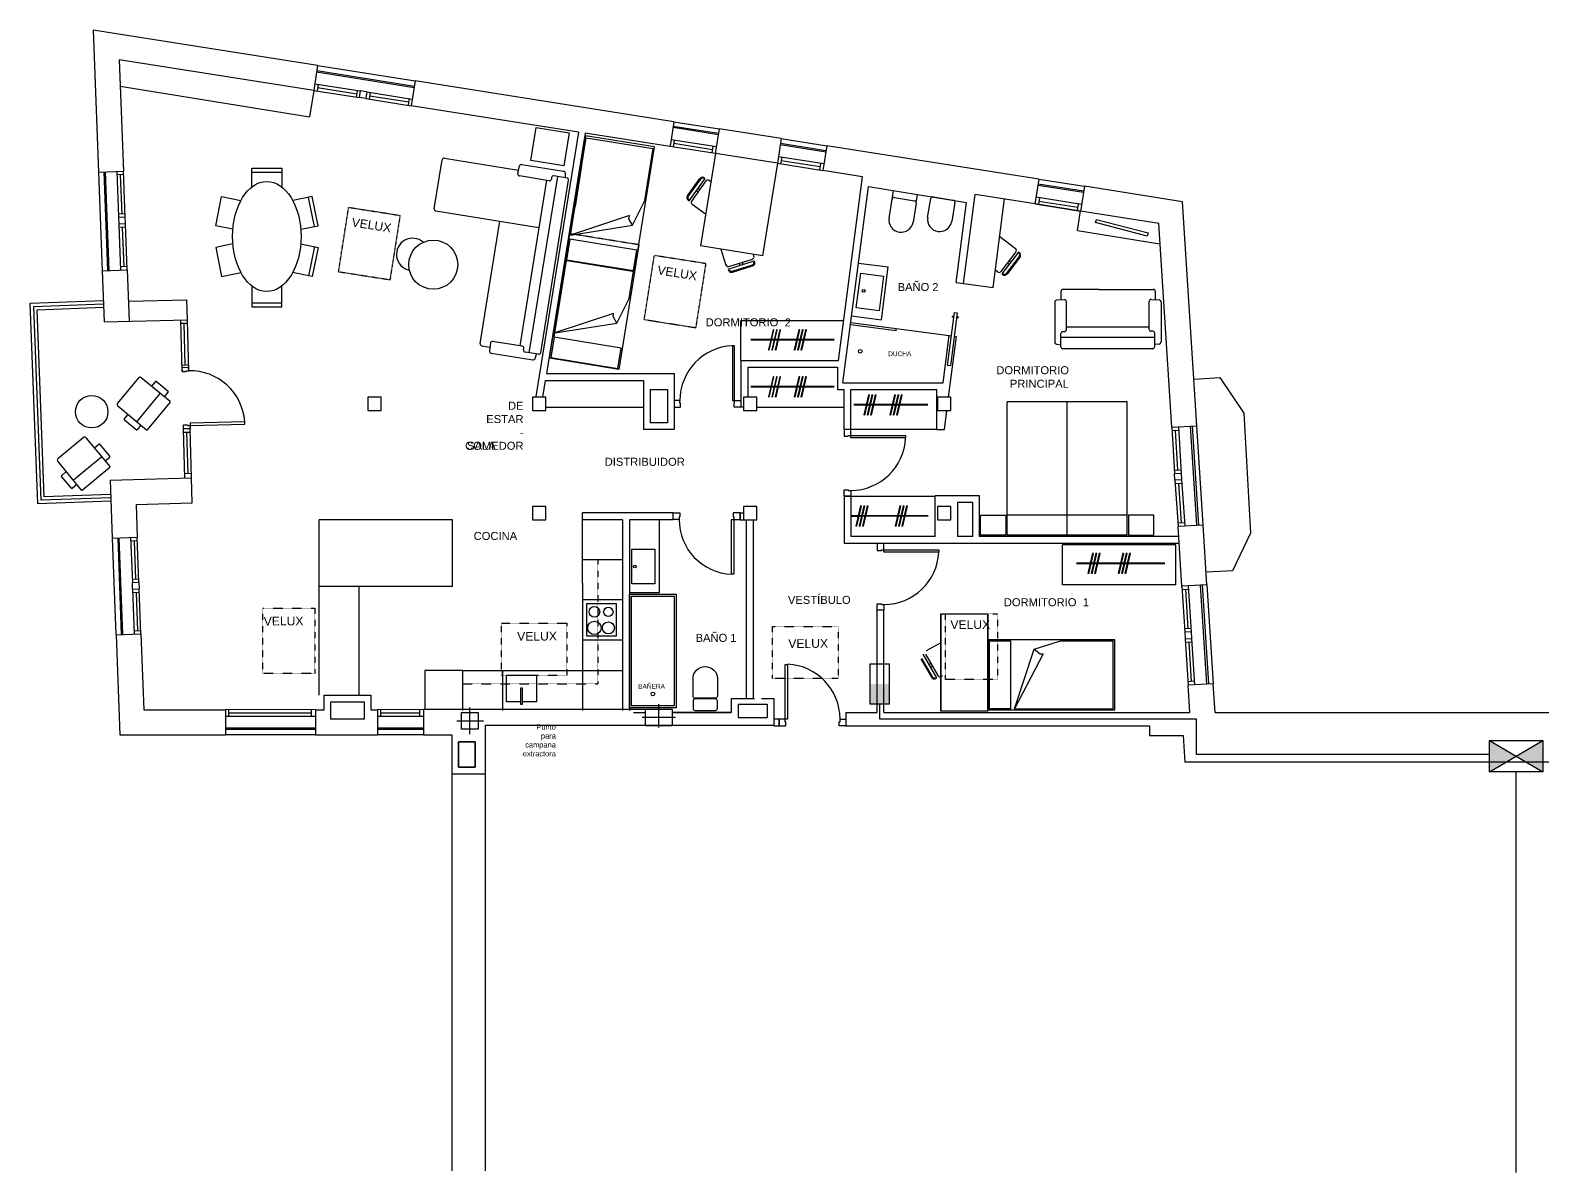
# Model space of a CAD drawing. Header units: millimetres. Extents: x -273070 to 132618, y -138782 to 20405.
# Drawn here: x -114873 to -89479, y -35532 to -16390 of the extents above; entities that cross this region are included whole.
import ezdxf

# ---------------------------------------------------------------- set-up
doc = ezdxf.new("R2010")
doc.units = ezdxf.units.MM
doc.linetypes.add('ACAD_ISO03W100', pattern=[30, 12, -18])
for name, color, linetype in [('1. ESTR - CUBIERTA', 160, 'Continuous'), ('1. MURO', 1, 'Continuous'), ('1. MURO MODIF', 1, 'Continuous'), ('12. MOB', 5, 'Continuous'), ('12. MOB ASEOS+COCINAS', 5, 'Continuous'), ('12. MOBILIARIO', 5, 'Continuous'), ('3. CARP', 4, 'Continuous'), ('3. CARPINTERIA', 4, 'Continuous'), ('4.1 ESTR REFORMADO', 1, 'Continuous'), ('6. PROYECCIÓN', 251, 'Continuous'), ('_aislante', 251, 'Continuous'), ('CABLE DE REGISTROS SECUNDARIOS', 50, 'Continuous'), ('Telecomunicaciones', 3, 'Continuous'), ('TEXTO', 140, 'Continuous')]:
    doc.layers.add(name, color=color, linetype=linetype)
doc.styles.get("Standard").update_dxf_attribs({"font": 'arial.ttf'})
doc.styles.add('texto 2', font='arial.ttf', dxfattribs={"height": 0.06})

# ---------------------------------------------------------------- blocks, each defined once
blk = doc.blocks.new('WC')
for points in [[(-0.214, -0.183), (-0.477, -0.183, -0.414214), (-0.659, 0), (-0.659, 0, -0.414214), (-0.477, 0.182), (-0.214, 0.182, -0.414214), (-0.184, 0.152), (-0.184, -0.153, -0.414214)], [(-0.143, -0.183), (-0.03, -0.183, 0.414214), (0, -0.153), (0, 0.152, 0.414214), (-0.03, 0.182), (-0.143, 0.182, 0.414214), (-0.173, 0.152), (-0.173, -0.153, 0.414214)]]:
    blk.add_lwpolyline(points, format="xyb", close=True)
blk = doc.blocks.new('A$Cd6b9cd30')
at = {"layer": 'Telecomunicaciones'}
h = blk.add_hatch(color=256, dxfattribs=at)
h.dxf.hatch_style = 1
h.paths.add_polyline_path([(-158, 0), (-158, -338), (158, -338), (158, 0)])
blk.add_lwpolyline([(158, 0), (158, -677), (-158, -677), (-158, 0)], close=True, dxfattribs=at)

msp = doc.modelspace()

# ---------------------------------------------------------------- hatches: boundary and pattern name
at = {"layer": 'Telecomunicaciones'}
h = msp.add_hatch(color=256, dxfattribs=at)
h.dxf.hatch_style = 1
h.paths.add_polyline_path([(-90375, -28313), (-90375, -28620), (-90004, -28620), (-89928, -28575)])
h.paths.add_polyline_path([(-90004, -28620), (-90375, -28620), (-90375, -28837)])
h.paths.add_polyline_path([(-89480, -28313), (-89928, -28575), (-89851, -28620), (-89480, -28620)])
h.paths.add_polyline_path([(-89480, -28620), (-89851, -28620), (-89480, -28837)])

# ---------------------------------------------------------------- linework, layer by layer
for points in [[(-112213, -22105), (-112214, -22052), (-112326, -22055), (-112324, -22119), (-112257, -22118), (-112257, -22106), (-112213, -22105)], [(-112188, -23024), (-112187, -23077), (-112299, -23080), (-112300, -23015), (-112233, -23014), (-112233, -23025), (-112188, -23024)]]:
    msp.add_lwpolyline(points)
msp.add_lwpolyline([(-112188, -23024), (-111270, -22999), (-111271, -22960), (-112189, -22984)], close=True)
msp.add_arc((-112189, -23025), 920, 4.0362, 91.4966)
at = {"layer": '1. ESTR - CUBIERTA'}
for p, q in [((-107401, -28335), (-107681, -28335)), ((-107681, -28335), (-107681, -28756)), ((-107401, -28756), (-107401, -28335)), ((-107681, -28756), (-107401, -28756))]:
    msp.add_line(p, q, dxfattribs=at)
at = {"layer": '1. MURO'}
for p, q in [((-110048, -16984), (-113818, -16390)), ((-113818, -16390), (-113727, -18771)), ((-110113, -17399), (-113379, -16884)), ((-113379, -16884), (-113307, -18756)), ((-110048, -16984), (-110106, -17361)), ((-108411, -17238), (-108476, -17656)), ((-104066, -17925), (-108411, -17241)), ((-110106, -17361), (-110112, -17399)), ((-109332, -17409), (-109350, -17519)), ((-109239, -17537), (-109349, -17519)), ((-109221, -17426), (-109332, -17409)), ((-109221, -17426), (-109237, -17528)), ((-109237, -17528), (-109239, -17537)), ((-105668, -18098), (-108476, -17656)), ((-104066, -17925), (-104126, -18303)), ((-105668, -18098), (-106383, -22538)), ((-105557, -18116), (-106207, -22150)), ((-104132, -18340), (-105557, -18116)), ((-103304, -18045), (-103365, -18423)), ((-102264, -18208), (-103304, -18045)), ((-102264, -18208), (-102324, -18588)), ((-104126, -18303), (-104132, -18340)), ((-103365, -18423), (-103370, -18459)), ((-102329, -18622), (-103370, -18459)), ((-101501, -18329), (-101561, -18708)), ((-97937, -18889), (-101501, -18328)), ((-113727, -18771), (-113307, -18756)), ((-102324, -18588), (-102329, -18623)), ((-101561, -18708), (-101567, -18743)), ((-100901, -18848), (-101567, -18743)), ((-101303, -21931), (-100901, -18848)), ((-101228, -22307), (-100799, -19015)), ((-100799, -19015), (-99152, -19280)), ((-97937, -18889), (-97998, -19276)), ((-97175, -19009), (-97236, -19396)), ((-95529, -19268), (-97175, -19009)), ((-99327, -20624), (-99152, -19280)), ((-99205, -20640), (-99010, -19146)), ((-98002, -19304), (-99010, -19146)), ((-97998, -19276), (-98002, -19304)), ((-95289, -23031), (-95529, -19268)), ((-113278, -19529), (-113390, -19533)), ((-113390, -19533), (-113386, -19645)), ((-113274, -19640), (-113278, -19529)), ((-97236, -19396), (-97240, -19424)), ((-95927, -19631), (-97240, -19424)), ((-113274, -19640), (-113386, -19645)), ((-95708, -23054), (-95927, -19631)), ((-113665, -20428), (-113245, -20413)), ((-113665, -20428), (-113632, -21286)), ((-113245, -20413), (-113213, -21270)), ((-99327, -20624), (-99205, -20640)), ((-113225, -20939), (-112244, -20913)), ((-112235, -21249), (-112244, -20913)), ((-113632, -21286), (-112235, -21249)), ((-99546, -22307), (-99443, -21512)), ((-99454, -22547), (-99321, -21528)), ((-99443, -21512), (-99405, -21517)), ((-99358, -21523), (-99321, -21528)), ((-102943, -21931), (-102943, -22715)), ((-102825, -22043), (-102825, -22547)), ((-101318, -22043), (-101318, -22419)), ((-106226, -22267), (-106271, -22547)), ((-106226, -22267), (-104578, -22267)), ((-106207, -22150), (-104063, -22150)), ((-104578, -22267), (-104578, -23091)), ((-104063, -22150), (-104063, -23091)), ((-108982, -22547), (-109206, -22547)), ((-109206, -22547), (-109206, -22771)), ((-108982, -22771), (-108982, -22547)), ((-106216, -22547), (-106440, -22547)), ((-106440, -22547), (-106440, -22771)), ((-106216, -22771), (-106216, -22547)), ((-104466, -22419), (-104175, -22419)), ((-104466, -22419), (-104466, -22979)), ((-104175, -22419), (-104175, -22979)), ((-102676, -22547), (-102900, -22547)), ((-102900, -22547), (-102900, -22771)), ((-102676, -22771), (-102676, -22547)), ((-99649, -23091), (-99649, -22419)), ((-99417, -22547), (-99641, -22547)), ((-99641, -22547), (-99641, -22771)), ((-99417, -22771), (-99417, -22547)), ((-109206, -22771), (-108982, -22771)), ((-106440, -22771), (-106216, -22771)), ((-102900, -22771), (-102676, -22771)), ((-99641, -22771), (-99417, -22771)), ((-99524, -23091), (-99483, -22771)), ((-104063, -23091), (-104578, -23091)), ((-104175, -22979), (-104466, -22979)), ((-99649, -23091), (-99524, -23091)), ((-95708, -23054), (-95289, -23031)), ((-95662, -23828), (-95550, -23822)), ((-95655, -23940), (-95662, -23828)), ((-95550, -23822), (-95543, -23934)), ((-113532, -23939), (-112165, -23902)), ((-113532, -23939), (-113495, -24914)), ((-112154, -24322), (-112165, -23902)), ((-95543, -23934), (-95655, -23940)), ((-113096, -24347), (-112154, -24322)), ((-113096, -24347), (-113075, -24899)), ((-101206, -24211), (-101206, -25004)), ((-101094, -24211), (-101094, -24887)), ((-99677, -24887), (-99677, -24205)), ((-98938, -24205), (-99677, -24205)), ((-99050, -24317), (-99305, -24317)), ((-99050, -24887), (-99050, -24317)), ((-98938, -24887), (-98938, -24205)), ((-106216, -24384), (-106440, -24384)), ((-106440, -24384), (-106440, -24608)), ((-106440, -24608), (-106216, -24608)), ((-106216, -24608), (-106216, -24384)), ((-104076, -24491), (-105601, -24491)), ((-105601, -24608), (-105601, -24491)), ((-104929, -24608), (-105601, -24608)), ((-104929, -24608), (-104929, -27806)), ((-104811, -24608), (-104811, -27806)), ((-104076, -24608), (-104811, -24608)), ((-104076, -24608), (-104076, -24491)), ((-102956, -24491), (-102900, -24491)), ((-102956, -24491), (-102956, -24608)), ((-102956, -24608), (-102900, -24608)), ((-102676, -24384), (-102900, -24384)), ((-102900, -24384), (-102900, -24608)), ((-102900, -24608), (-102676, -24608)), ((-102851, -24608), (-102851, -27603)), ((-102734, -24608), (-102734, -27603)), ((-102676, -24608), (-102676, -24384)), ((-99417, -24384), (-99641, -24384)), ((-99641, -24384), (-99641, -24608)), ((-99641, -24608), (-99417, -24608)), ((-99417, -24608), (-99417, -24384)), ((-95602, -24716), (-95182, -24693)), ((-95538, -25719), (-95601, -24720)), ((-95118, -25696), (-95182, -24693)), ((-113495, -24914), (-113075, -24899)), ((-95583, -25004), (-101206, -25004)), ((-99677, -24887), (-101094, -24887)), ((-99050, -24887), (-99305, -24887)), ((-95591, -24887), (-98938, -24887)), ((-113158, -25658), (-113047, -25654)), ((-113154, -25770), (-113158, -25658)), ((-113154, -25770), (-113042, -25766)), ((-113047, -25654), (-113042, -25766)), ((-95118, -25696), (-95538, -25719)), ((-100539, -26124), (-100651, -26124)), ((-113433, -26538), (-113014, -26522)), ((-113433, -26538), (-113370, -28214)), ((-113014, -26522), (-112966, -27794)), ((-95377, -26488), (-95488, -26494)), ((-95488, -26494), (-95481, -26606)), ((-95481, -26606), (-95369, -26598)), ((-95369, -26598), (-95377, -26488)), ((-95011, -27357), (-95431, -27381)), ((-95402, -27843), (-95431, -27384)), ((-94981, -27843), (-95012, -27358)), ((-109938, -27794), (-109938, -27548)), ((-109938, -27548), (-109154, -27548)), ((-109826, -27951), (-109826, -27660)), ((-109826, -27660), (-109266, -27660)), ((-109266, -27660), (-109266, -27951)), ((-109154, -27548), (-109154, -27794)), ((-103103, -27603), (-103103, -27841)), ((-103103, -27603), (-102713, -27603)), ((-102595, -27603), (-102389, -27603)), ((-102389, -27603), (-102389, -28061)), ((-112966, -27794), (-111595, -27794)), ((-111595, -27794), (-111595, -28214)), ((-110085, -27794), (-109938, -27794)), ((-110085, -27794), (-110085, -28214)), ((-109154, -27794), (-109042, -27794)), ((-109042, -27794), (-109042, -28214)), ((-104545, -27793), (-108269, -27793)), ((-108269, -27793), (-108269, -28215)), ((-104743, -27841), (-104545, -27841)), ((-104097, -27841), (-103103, -27841)), ((-103103, -27841), (-104097, -27841)), ((-102985, -27698), (-102985, -27922)), ((-102985, -27698), (-102501, -27698)), ((-102985, -27922), (-102501, -27922)), ((-102501, -27698), (-102501, -27922)), ((-101179, -27843), (-100651, -27843)), ((-101179, -27843), (-101179, -28063)), ((-100539, -27843), (-95402, -27843)), ((-94981, -27843), (-84885, -27843)), ((-94981, -27843), (-94981, -27843)), ((-109266, -27951), (-109826, -27951)), ((-107235, -28061), (-107235, -28868)), ((-102389, -28061), (-107235, -28061)), ((-102299, -27951), (-102389, -27951)), ((-102389, -28034), (-102389, -28061)), ((-102389, -28063), (-102299, -28063)), ((-102299, -28063), (-102299, -27951)), ((-101179, -28063), (-98589, -28063)), ((-98589, -28063), (-96081, -28065)), ((-96081, -28065), (-96081, -28229)), ((-113370, -28214), (-111595, -28214)), ((-110085, -28214), (-109042, -28214)), ((-108269, -28215), (-107795, -28215)), ((-107795, -28215), (-107795, -28868)), ((-107681, -28756), (-107681, -28335)), ((-107681, -28335), (-107401, -28335)), ((-107401, -28335), (-107401, -28335)), ((-107401, -28335), (-107401, -28756)), ((-96081, -28229), (-95517, -28229)), ((-95517, -28229), (-95489, -28676)), ((-94928, -28676), (-95489, -28676)), ((-84928, -28676), (-94928, -28676)), ((-107795, -28868), (-107796, -35532)), ((-107793, -28868), (-107235, -28868)), ((-107401, -28756), (-107681, -28756)), ((-107235, -28868), (-107235, -35532))]:
    msp.add_line(p, q, dxfattribs=at)
at = {"layer": '1. MURO', "color": 1}
for p, q in [((-102943, -21931), (-101303, -21931)), ((-102825, -22043), (-101318, -22043)), ((-101228, -22307), (-99546, -22307)), ((-101318, -22419), (-101206, -22419)), ((-101206, -23091), (-101206, -22419)), ((-101094, -22419), (-99649, -22419)), ((-101094, -23091), (-101094, -22419)), ((-102900, -22715), (-102943, -22715)), ((-99305, -24317), (-99305, -24887)), ((-100651, -27843), (-100651, -26124)), ((-100539, -27843), (-100539, -26124))]:
    msp.add_line(p, q, dxfattribs=at)
at = {"layer": '1. MURO MODIF'}
msp.add_lwpolyline([(-107631, -28121), (-107631, -27841), (-107351, -27841), (-107351, -28121)], close=True, dxfattribs=at)
at = {"layer": '12. MOB'}
for p, q in [((-113055, -22226), (-113406, -22648)), ((-112526, -22623), (-113008, -22222)), ((-112771, -22287), (-112836, -22365)), ((-112558, -22451), (-112756, -22286)), ((-113084, -22960), (-112690, -22487)), ((-112621, -22544), (-112556, -22466)), ((-113402, -22695), (-112920, -23096)), ((-113294, -22916), (-113230, -22838)), ((-112904, -23095), (-112525, -22639)), ((-113095, -23096), (-113293, -22932)), ((-113015, -23017), (-113079, -23095)), ((-114407, -23577), (-113985, -23226)), ((-113938, -23231), (-113536, -23713)), ((-113717, -23338), (-113794, -23403)), ((-113536, -23538), (-113701, -23340)), ((-113673, -23549), (-114146, -23943)), ((-113615, -23618), (-113538, -23553)), ((-114010, -24107), (-114411, -23625)), ((-114345, -23861), (-114268, -23797)), ((-113538, -23728), (-113994, -24108)), ((-114182, -24075), (-114347, -23877)), ((-114089, -24012), (-114166, -24076))]:
    msp.add_line(p, q, dxfattribs=at)
msp.add_circle((-113841, -22792), 273, dxfattribs=at)
for centre, radius, start, end in [((-113030, -22247), 33.6, 50.2286, 140.2286), ((-112763, -22295), 11.2, 50.2286, 140.2286), ((-112565, -22459), 11.2, 320.2286, 50.2286), ((-113381, -22669), 33.6, 140.2286, 230.2286), ((-112533, -22631), 11.2, 320.2286, 50.2286), ((-113286, -22923), 11.2, 140.2286, 230.2286), ((-113088, -23088), 11.2, 230.2286, 320.2286), ((-112913, -23088), 11.2, 230.2286, 320.2286), ((-113964, -23252), 33.6, 39.7714, 129.7714), ((-113710, -23347), 11.2, 39.7714, 129.7714), ((-114385, -23603), 33.6, 129.7714, 219.7714), ((-113545, -23545), 11.2, 309.7714, 39.7714), ((-114338, -23870), 11.2, 129.7714, 219.7714), ((-113545, -23720), 11.2, 309.7714, 39.7714), ((-114173, -24068), 11.2, 219.7714, 309.7714), ((-114001, -24100), 11.2, 219.7714, 309.7714)]:
    msp.add_arc(centre, radius, start, end, dxfattribs=at)
at = {"layer": '12. MOB ASEOS+COCINAS'}
msp.add_line((-109346, -27418), (-109346, -27418), dxfattribs=at)
at = {"layer": '12. MOBILIARIO'}
for p, q in [((-113361, -17329), (-110184, -17841)), ((-110113, -17399), (-110184, -17841)), ((-106468, -18577), (-106379, -18024)), ((-106379, -18024), (-105826, -18114)), ((-105826, -18114), (-105916, -18666)), ((-105552, -18162), (-105889, -20251)), ((-105803, -19827), (-105540, -18193)), ((-104391, -18349), (-105552, -18162)), ((-105540, -18193), (-104412, -18375)), ((-104728, -20439), (-104391, -18349)), ((-104553, -19250), (-104412, -18375)), ((-104498, -19012), (-104391, -18349)), ((-103369, -18460), (-103619, -20009)), ((-111150, -19019), (-111150, -18706)), ((-111150, -18706), (-110651, -18706)), ((-111150, -18773), (-110651, -18773)), ((-110651, -18706), (-110651, -19019)), ((-108090, -19385), (-107958, -18566)), ((-107920, -18539), (-106678, -18739)), ((-106685, -18795), (-106656, -18667)), ((-106618, -18642), (-105918, -18755)), ((-105916, -18666), (-106468, -18577)), ((-105891, -18788), (-105893, -18865)), ((-105615, -18659), (-105726, -19347)), ((-102329, -18623), (-102580, -20177)), ((-106161, -18915), (-106658, -18835)), ((-106206, -18908), (-106654, -21686)), ((-106023, -18844), (-106500, -21804)), ((-106300, -21803), (-105834, -18908)), ((-106119, -18862), (-106123, -18888)), ((-105861, -18870), (-106081, -18835)), ((-103838, -19170), (-103629, -18880)), ((-103825, -19179), (-103616, -18890)), ((-103811, -19252), (-103543, -18880)), ((-103767, -19257), (-103524, -18920)), ((-103631, -19067), (-103662, -19045)), ((-103470, -18911), (-103445, -18929)), ((-111759, -19670), (-111659, -19181)), ((-111659, -19181), (-111336, -19247)), ((-110138, -19181), (-110465, -19248)), ((-110103, -19683), (-110203, -19195)), ((-110037, -19670), (-110138, -19181)), ((-104762, -19662), (-104553, -19250)), ((-103661, -19109), (-103692, -19087)), ((-100454, -19544), (-100402, -19226)), ((-100402, -19226), (-100379, -19083)), ((-100364, -19199), (-100027, -19253)), ((-99999, -19291), (-100050, -19609)), ((-99998, -19286), (-99976, -19148)), ((-99806, -19532), (-99754, -19214)), ((-99716, -19186), (-99379, -19241)), ((-99351, -19279), (-99402, -19597)), ((-98707, -20705), (-98513, -19218)), ((-108063, -19423), (-106334, -19702)), ((-104814, -19501), (-105803, -19827)), ((-104823, -19554), (-104814, -19501)), ((-103533, -19474), (-103758, -19312)), ((-97292, -19750), (-97239, -19418)), ((-97240, -19424), (-97239, -19418)), ((-111471, -19729), (-111759, -19670)), ((-110331, -19730), (-110037, -19670)), ((-107320, -21646), (-106990, -19596)), ((-105803, -19827), (-104762, -19662)), ((-104762, -19662), (-104823, -19554)), ((-100284, -19779), (-100284, -19779)), ((-99636, -19766), (-99636, -19766)), ((-97292, -19750), (-95909, -19973)), ((-96987, -19619), (-96973, -19565)), ((-96120, -19844), (-96987, -19619)), ((-96973, -19565), (-96106, -19790)), ((-96106, -19790), (-96120, -19844)), ((-111471, -19977), (-111759, -20036)), ((-111759, -20036), (-111659, -20524)), ((-110331, -19975), (-110037, -20036)), ((-110103, -20022), (-110203, -20511)), ((-110037, -20036), (-110138, -20524)), ((-105815, -19899), (-105870, -20242)), ((-104687, -20080), (-105815, -19899)), ((-104655, -19991), (-104992, -22081)), ((-102580, -20177), (-103619, -20009)), ((-98595, -19852), (-98331, -20054)), ((-106153, -21894), (-105873, -20153)), ((-106068, -21469), (-105872, -20254)), ((-105889, -20251), (-104728, -20439)), ((-105870, -20242), (-104742, -20424)), ((-104742, -20424), (-104687, -20080)), ((-103277, -20065), (-103194, -20330)), ((-103154, -20399), (-102716, -20261)), ((-103145, -20355), (-102748, -20230)), ((-102971, -20301), (-102960, -20338)), ((-102922, -20285), (-102910, -20322)), ((-102723, -20182), (-102732, -20152)), ((-100966, -20297), (-100466, -20362)), ((-98324, -20109), (-98577, -20439)), ((-98280, -20115), (-98559, -20479)), ((-98269, -20188), (-98486, -20472)), ((-98256, -20198), (-98473, -20481)), ((-98466, -20294), (-98436, -20318)), ((-98435, -20253), (-98404, -20277)), ((-111659, -20524), (-111334, -20458)), ((-110138, -20524), (-110467, -20457)), ((-104818, -20893), (-104744, -20436)), ((-103089, -20434), (-102748, -20327)), ((-103084, -20450), (-102744, -20343)), ((-101005, -21047), (-100929, -20466)), ((-100929, -20466), (-100546, -20516)), ((-100546, -20516), (-100622, -21097)), ((-100582, -21251), (-100466, -20362)), ((-98632, -20446), (-98669, -20417)), ((-111150, -20684), (-111150, -21031)), ((-110651, -21031), (-110651, -20684)), ((-99205, -20640), (-98707, -20705)), ((-97568, -20772), (-97568, -20910)), ((-96926, -20739), (-97535, -20739)), ((-96926, -20739), (-96018, -20739)), ((-95984, -20773), (-95984, -20912)), ((-111150, -20964), (-110651, -20964)), ((-111150, -21031), (-110651, -21031)), ((-106079, -21537), (-105968, -20849)), ((-105027, -21304), (-104818, -20893)), ((-100622, -21097), (-101005, -21047)), ((-97673, -20954), (-97673, -21628)), ((-97511, -20912), (-97642, -20921)), ((-97476, -21414), (-97476, -20945)), ((-96085, -21410), (-96085, -20941)), ((-96050, -20908), (-95918, -20917)), ((-95888, -20949), (-95888, -21624)), ((-105079, -21144), (-106068, -21469)), ((-106068, -21469), (-105027, -21304)), ((-105087, -21197), (-105079, -21144)), ((-105027, -21304), (-105087, -21197)), ((-102943, -21259), (-101216, -21259)), ((-102943, -21931), (-102943, -21259)), ((-101101, -21330), (-100337, -21429)), ((-101096, -21296), (-99443, -21512)), ((-101082, -21185), (-100582, -21251)), ((-106079, -21541), (-106135, -21885)), ((-104952, -21723), (-106079, -21541)), ((-102005, -21579), (-102777, -21579)), ((-102402, -21416), (-102480, -21754)), ((-102464, -21758), (-102386, -21420)), ((-102346, -21416), (-102424, -21754)), ((-102408, -21758), (-102330, -21420)), ((-102386, -21420), (-102402, -21416)), ((-102290, -21416), (-102368, -21754)), ((-102352, -21758), (-102274, -21420)), ((-102330, -21420), (-102346, -21416)), ((-102274, -21420), (-102290, -21416)), ((-101968, -21416), (-102046, -21754)), ((-102029, -21758), (-101951, -21420)), ((-101912, -21416), (-101990, -21754)), ((-101949, -21579), (-101988, -21579)), ((-101973, -21758), (-101895, -21420)), ((-101951, -21420), (-101968, -21416)), ((-101856, -21416), (-101934, -21754)), ((-101893, -21579), (-101932, -21579)), ((-101917, -21758), (-101839, -21420)), ((-101895, -21420), (-101912, -21416)), ((-101373, -21579), (-101876, -21579)), ((-101839, -21420), (-101856, -21416)), ((-100337, -21429), (-100332, -21396)), ((-97568, -21703), (-97568, -21480)), ((-97568, -21539), (-95993, -21539)), ((-97535, -21447), (-97509, -21447)), ((-97476, -21368), (-96085, -21368)), ((-96026, -21443), (-96052, -21443)), ((-95993, -21699), (-95993, -21475)), ((-107292, -21685), (-107154, -21707)), ((-107148, -21642), (-107160, -21773)), ((-107133, -21808), (-106433, -21921)), ((-106613, -21692), (-107110, -21612)), ((-106590, -21756), (-106586, -21730)), ((-106342, -21829), (-106563, -21794)), ((-106396, -21898), (-106374, -21824)), ((-105007, -22067), (-104952, -21723)), ((-102008, -21591), (-102777, -21591)), ((-102464, -21758), (-102480, -21754)), ((-102408, -21758), (-102424, -21754)), ((-102352, -21758), (-102368, -21754)), ((-102029, -21758), (-102046, -21754)), ((-101952, -21591), (-101991, -21591)), ((-101973, -21758), (-101990, -21754)), ((-101896, -21591), (-101935, -21591)), ((-101917, -21758), (-101934, -21754)), ((-101373, -21591), (-101879, -21591)), ((-97644, -21661), (-97568, -21670)), ((-96026, -21736), (-97535, -21736)), ((-95917, -21656), (-95993, -21666)), ((-104992, -22081), (-106153, -21894)), ((-106135, -21885), (-105007, -22067)), ((-102402, -22205), (-102480, -22543)), ((-102464, -22547), (-102386, -22208)), ((-102346, -22205), (-102424, -22543)), ((-102408, -22547), (-102330, -22208)), ((-102386, -22208), (-102402, -22205)), ((-102290, -22205), (-102368, -22543)), ((-102352, -22547), (-102274, -22208)), ((-102330, -22208), (-102346, -22205)), ((-102274, -22208), (-102290, -22205)), ((-101968, -22205), (-102046, -22543)), ((-102029, -22547), (-101951, -22208)), ((-101912, -22205), (-101990, -22543)), ((-101973, -22547), (-101895, -22208)), ((-101951, -22208), (-101968, -22205)), ((-101856, -22205), (-101934, -22543)), ((-101917, -22547), (-101839, -22208)), ((-101895, -22208), (-101912, -22205)), ((-101839, -22208), (-101856, -22205)), ((-102005, -22368), (-102777, -22368)), ((-102008, -22379), (-102777, -22379)), ((-102464, -22547), (-102480, -22543)), ((-102408, -22547), (-102424, -22543)), ((-102352, -22547), (-102368, -22543)), ((-102029, -22547), (-102046, -22543)), ((-101952, -22379), (-101991, -22379)), ((-101973, -22547), (-101990, -22543)), ((-101949, -22368), (-101988, -22368)), ((-101896, -22379), (-101935, -22379)), ((-101917, -22547), (-101934, -22543)), ((-101893, -22368), (-101932, -22368)), ((-101373, -22379), (-101879, -22379)), ((-101373, -22368), (-101876, -22368)), ((-100798, -22509), (-100876, -22847)), ((-100860, -22851), (-100782, -22513)), ((-100742, -22509), (-100820, -22847)), ((-100804, -22851), (-100726, -22513)), ((-100782, -22513), (-100798, -22509)), ((-100686, -22509), (-100764, -22847)), ((-100748, -22851), (-100670, -22513)), ((-100726, -22513), (-100742, -22509)), ((-100670, -22513), (-100686, -22509)), ((-100364, -22509), (-100442, -22847)), ((-100425, -22851), (-100347, -22513)), ((-100308, -22509), (-100386, -22847)), ((-100369, -22851), (-100291, -22513)), ((-100347, -22513), (-100364, -22509)), ((-100252, -22509), (-100330, -22847)), ((-100313, -22851), (-100235, -22513)), ((-100291, -22513), (-100308, -22509)), ((-100235, -22513), (-100252, -22509)), ((-106216, -22715), (-104578, -22715)), ((-102676, -22715), (-101206, -22715)), ((-100401, -22672), (-101046, -22672)), ((-100404, -22683), (-101046, -22683)), ((-100860, -22851), (-100876, -22847)), ((-100804, -22851), (-100820, -22847)), ((-100748, -22851), (-100764, -22847)), ((-100425, -22851), (-100442, -22847)), ((-100348, -22683), (-100387, -22683)), ((-100369, -22851), (-100386, -22847)), ((-100345, -22672), (-100384, -22672)), ((-100292, -22683), (-100331, -22683)), ((-100313, -22851), (-100330, -22847)), ((-100289, -22672), (-100328, -22672)), ((-99804, -22683), (-100275, -22683)), ((-99804, -22672), (-100272, -22672)), ((-96454, -22624), (-98470, -22624)), ((-98470, -24864), (-98470, -22624)), ((-97462, -24864), (-97462, -22624)), ((-96454, -24864), (-96454, -22624)), ((-99649, -23091), (-101094, -23091)), ((-101094, -24211), (-99677, -24211)), ((-100934, -24373), (-101012, -24712)), ((-100996, -24715), (-100918, -24377)), ((-100878, -24373), (-100956, -24712)), ((-100940, -24715), (-100862, -24377)), ((-100918, -24377), (-100934, -24373)), ((-100822, -24373), (-100900, -24712)), ((-100884, -24715), (-100806, -24377)), ((-100862, -24377), (-100878, -24373)), ((-100806, -24377), (-100822, -24373)), ((-100275, -24373), (-100353, -24712)), ((-100336, -24715), (-100258, -24377)), ((-100219, -24373), (-100297, -24712)), ((-100280, -24715), (-100202, -24377)), ((-100258, -24377), (-100275, -24373)), ((-100163, -24373), (-100241, -24712)), ((-100224, -24715), (-100146, -24377)), ((-100202, -24377), (-100219, -24373)), ((-100146, -24377), (-100163, -24373)), ((-107784, -24608), (-110021, -24608)), ((-110021, -27548), (-110021, -24608)), ((-107784, -25728), (-107784, -24608)), ((-105601, -25672), (-105601, -24608)), ((-104307, -25824), (-104307, -24608)), ((-100972, -24537), (-101094, -24537)), ((-100975, -24549), (-101094, -24549)), ((-100312, -24537), (-100957, -24537)), ((-100315, -24548), (-100957, -24548)), ((-100919, -24548), (-100957, -24548)), ((-100916, -24537), (-100955, -24537)), ((-100863, -24548), (-100901, -24548)), ((-100860, -24537), (-100899, -24537)), ((-100259, -24548), (-100298, -24548)), ((-100256, -24537), (-100295, -24537)), ((-100203, -24548), (-100242, -24548)), ((-100200, -24537), (-100239, -24537)), ((-99800, -24548), (-100186, -24548)), ((-99800, -24537), (-100183, -24537)), ((-98918, -24528), (-98492, -24528)), ((-98918, -24864), (-98918, -24528)), ((-98492, -24528), (-98492, -24864)), ((-96454, -24528), (-98470, -24528)), ((-96006, -24528), (-96431, -24528)), ((-96431, -24528), (-96431, -24864)), ((-96006, -24864), (-96006, -24528)), ((-100996, -24715), (-101012, -24712)), ((-100940, -24715), (-100956, -24712)), ((-100884, -24715), (-100900, -24712)), ((-100336, -24715), (-100353, -24712)), ((-100280, -24715), (-100297, -24712)), ((-100224, -24715), (-100241, -24712)), ((-98492, -24864), (-98918, -24864)), ((-96454, -24864), (-98470, -24864)), ((-96431, -24864), (-96006, -24864)), ((-104771, -25683), (-104771, -25097)), ((-104771, -25097), (-104384, -25097)), ((-104384, -25097), (-104384, -25683)), ((-97542, -25696), (-97542, -25024)), ((-95638, -25024), (-97542, -25024)), ((-95638, -25696), (-95638, -25024)), ((-104929, -25280), (-105601, -25280)), ((-97077, -25332), (-97307, -25332)), ((-97080, -25344), (-97307, -25344)), ((-96567, -25332), (-97212, -25332)), ((-96569, -25343), (-97212, -25343)), ((-97039, -25169), (-97117, -25507)), ((-97101, -25511), (-97023, -25173)), ((-97024, -25343), (-97062, -25343)), ((-96983, -25169), (-97061, -25507)), ((-97021, -25332), (-97060, -25332)), ((-97045, -25511), (-96967, -25173)), ((-97023, -25173), (-97039, -25169)), ((-96968, -25343), (-97006, -25343)), ((-96927, -25169), (-97005, -25507)), ((-96965, -25332), (-97004, -25332)), ((-96989, -25511), (-96911, -25173)), ((-96967, -25173), (-96983, -25169)), ((-96911, -25173), (-96927, -25169)), ((-96529, -25169), (-96607, -25507)), ((-96591, -25511), (-96513, -25173)), ((-96513, -25343), (-96552, -25343)), ((-96473, -25169), (-96551, -25507)), ((-96511, -25332), (-96550, -25332)), ((-96535, -25511), (-96457, -25173)), ((-96513, -25173), (-96529, -25169)), ((-96457, -25343), (-96496, -25343)), ((-96417, -25169), (-96495, -25507)), ((-96455, -25332), (-96494, -25332)), ((-96479, -25511), (-96401, -25173)), ((-96457, -25173), (-96473, -25169)), ((-95825, -25343), (-96440, -25343)), ((-95825, -25332), (-96438, -25332)), ((-96401, -25173), (-96417, -25169)), ((-107784, -25728), (-110021, -25728)), ((-109349, -27548), (-109349, -25728)), ((-105601, -25672), (-105601, -27806)), ((-104811, -25824), (-104307, -25824)), ((-104811, -25856), (-104027, -25856)), ((-104811, -27760), (-104811, -25856)), ((-104778, -25890), (-104061, -25890)), ((-104778, -27727), (-104778, -25890)), ((-104384, -25683), (-104771, -25683)), ((-104061, -25890), (-104061, -27727)), ((-104027, -25856), (-104027, -27760)), ((-95638, -25696), (-97542, -25696)), ((-104929, -25952), (-105601, -25952)), ((-105032, -26018), (-105536, -26018)), ((-105536, -26018), (-105536, -26555)), ((-105032, -26555), (-105032, -26018)), ((-99587, -27817), (-99587, -26185)), ((-99587, -26185), (-98802, -26185)), ((-99579, -27817), (-99579, -26185)), ((-99579, -26185), (-98794, -26185)), ((-98802, -26185), (-98802, -27817)), ((-98794, -26185), (-98794, -27817)), ((-104929, -26624), (-105601, -26624)), ((-105536, -26555), (-105032, -26555)), ((-96661, -26622), (-98777, -26622)), ((-98777, -26622), (-98777, -27798)), ((-98766, -27781), (-98766, -26639)), ((-98766, -26639), (-98417, -26639)), ((-98417, -26639), (-98417, -27781)), ((-98016, -26780), (-97576, -26639)), ((-97576, -26639), (-96690, -26639)), ((-96690, -27781), (-96690, -26639)), ((-96661, -27798), (-96661, -26622)), ((-99887, -26862), (-99658, -27259)), ((-99842, -26861), (-99635, -27221)), ((-99587, -26669), (-99828, -26808)), ((-98345, -27781), (-98016, -26780)), ((-97866, -26857), (-98345, -27781)), ((-98016, -26780), (-97919, -26857)), ((-97919, -26857), (-97866, -26857)), ((-107617, -27134), (-108247, -27134)), ((-108247, -27134), (-108247, -27793)), ((-107617, -27134), (-107617, -27806)), ((-107617, -27134), (-105601, -27134)), ((-106945, -27134), (-106945, -27806)), ((-105601, -27134), (-104929, -27134)), ((-99922, -26941), (-99744, -27250)), ((-99908, -26933), (-99730, -27242)), ((-99752, -27019), (-99785, -27038)), ((-99726, -27064), (-99759, -27083)), ((-106877, -27664), (-106877, -27216)), ((-106877, -27216), (-106373, -27216)), ((-106373, -27216), (-106373, -27664)), ((-99582, -27236), (-99555, -27220)), ((-106642, -27664), (-106877, -27664)), ((-106609, -27434), (-106642, -27434)), ((-106642, -27434), (-106642, -27700)), ((-106609, -27700), (-106609, -27434)), ((-106373, -27664), (-106609, -27664)), ((-106642, -27700), (-106609, -27700)), ((-106609, -27700), (-106609, -27700)), ((-104027, -27760), (-104811, -27760)), ((-104061, -27727), (-104778, -27727)), ((-98802, -27817), (-99587, -27817)), ((-98794, -27817), (-99579, -27817)), ((-98777, -27798), (-96661, -27798)), ((-98417, -27781), (-98766, -27781)), ((-98345, -27781), (-97648, -27781)), ((-98345, -27781), (-96690, -27781))]:
    msp.add_line(p, q, dxfattribs=at)
at = {"layer": '12. MOBILIARIO', "linetype": 'ACAD_ISO03W100', "ltscale": 0.003}
msp.add_line((-104655, -19991), (-105816, -19804), dxfattribs=at)
at = {"layer": '12. MOBILIARIO', "linetype": 'ACAD_ISO03W100', "ltscale": 0.005}
for p in [(-105343, -25280), (-107617, -27358)]:
    msp.add_line(p, (-105343, -27358), dxfattribs=at)
at = {"layer": '12. MOBILIARIO'}
for centre, radius in [((-108106, -20324), 412), ((-100880, -20763), 23.1), ((-100937, -21778), 30.8), ((-104723, -25391), 23.1), ((-105402, -26152), 89.6), ((-105167, -26152), 78.4), ((-105402, -26421), 112), ((-105167, -26421), 101), ((-104419, -27529), 30.8)]:
    msp.add_circle(centre, radius, dxfattribs=at)
for centre, radius, start, end in [((-107926, -18571), 32.8, 80.848, 170.848), ((-106624, -18674), 32.8, 80.848, 167.0339), ((-105923, -18787), 32.8, 357.973, 80.848), ((-106653, -18803), 32.8, 167.0339, 260.848), ((-106156, -18883), 32.8, 260.848, 350.848), ((-106087, -18867), 32.8, 80.848, 170.848), ((-105866, -18903), 32.8, 350.848, 80.848), ((-103586, -18911), 53.4, 36.4937, 144.2496), ((-103586, -18911), 37.4, 55.0732, 144.2496), ((-103493, -18942), 39, 54.2496, 144.2496), ((-103795, -19201), 53.4, 144.2496, 252.0056), ((-103795, -19201), 37.4, 144.2496, 233.4261), ((-103736, -19280), 39, 144.2496, 234.2496), ((-100369, -19232), 33.6, 80.848, 170.848), ((-100032, -19286), 33.6, 350.848, 80.848), ((-99721, -19219), 33.6, 80.848, 170.848), ((-99384, -19274), 33.6, 350.848, 80.848), ((-108058, -19391), 32.8, 170.848, 260.848), ((-100252, -19577), 204, 170.848, 260.848), ((-99604, -19564), 204, 170.848, 260.848), ((-100252, -19577), 204, 260.848, 350.848), ((-99604, -19564), 204, 260.848, 350.848), ((-108452, -20153), 272, 49.1204, 258.33), ((-98355, -20085), 39, 322.5293, 52.5293), ((-102760, -20193), 39, 287.4464, 17.4464), ((-102760, -20292), 37.4, 287.4464, 16.6229), ((-102760, -20292), 53.4, 287.4464, 35.2023), ((-98298, -20165), 53.4, 322.5293, 70.2852), ((-98298, -20165), 37.4, 322.5293, 51.7058), ((-103156, -20318), 39, 197.4464, 287.4464), ((-103100, -20399), 53.4, 179.6905, 287.4464), ((-103100, -20399), 37.4, 198.2699, 287.4464), ((-98608, -20415), 39, 232.5293, 322.5293), ((-98516, -20449), 53.4, 214.7734, 322.5293), ((-98516, -20449), 37.4, 233.3528, 322.5293), ((-97535, -20772), 32.8, 90, 180), ((-96018, -20773), 33.6, 0, 90), ((-97640, -20954), 32.8, 93.8141, 180), ((-97509, -20945), 32.8, 0, 93.8141), ((-96052, -20941), 32.8, 86.1859, 180), ((-95921, -20949), 32.8, 0, 86.1859), ((-97535, -21480), 32.8, 90, 180), ((-97509, -21414), 32.8, 270, 0), ((-96052, -21410), 32.8, 180, 270), ((-96026, -21475), 32.8, 0, 90), ((-107287, -21652), 33.6, 170.848, 260.848), ((-107128, -21776), 32.8, 174.6621, 260.848), ((-107116, -21645), 32.8, 80.848, 174.6621), ((-106618, -21725), 32.8, 350.848, 80.848), ((-106557, -21761), 32.8, 170.848, 260.848), ((-106339, -21787), 41.8, 265.8522, 338.6911), ((-97640, -21628), 32.8, 180, 262.875), ((-97535, -21703), 32.8, 180, 270), ((-96035, -21695), 41.8, 282.1569, 354.9958), ((-95921, -21624), 32.8, 277.125, 0), ((-106428, -21889), 32.8, 260.848, 343.723), ((-99697, -27223), 53.4, 209.9191, 317.675), ((-99697, -27223), 37.4, 209.9191, 299.0955), ((-99601, -27202), 39, 209.9191, 299.9191)]:
    msp.add_arc(centre, radius, start, end, dxfattribs=at)
msp.add_ellipse((-110901, -19851), major_axis=(0, -924), ratio=0.622382, dxfattribs=at)
at = {"layer": '3. CARP'}
for p, q in [((-110113, -17400), (-109350, -17520)), ((-110095, -17289), (-109332, -17409)), ((-110040, -17298), (-110057, -17409)), ((-110048, -17353), (-109391, -17457)), ((-109382, -17401), (-109400, -17512)), ((-109221, -17426), (-108461, -17546)), ((-109166, -17435), (-109184, -17545)), ((-109175, -17490), (-108518, -17594)), ((-109239, -17537), (-108476, -17657)), ((-108509, -17538), (-108526, -17649)), ((-103353, -18349), (-104114, -18229)), ((-104059, -18238), (-104076, -18347)), ((-103370, -18459), (-104132, -18340)), ((-103419, -18395), (-104067, -18292)), ((-103410, -18340), (-103428, -18450)), ((-101549, -18633), (-102312, -18512)), ((-102256, -18520), (-102274, -18631)), ((-113419, -18760), (-113357, -20417)), ((-113278, -19529), (-113307, -18756)), ((-102329, -18622), (-101567, -18743)), ((-102265, -18576), (-101613, -18679)), ((-101604, -18624), (-101622, -18734)), ((-101549, -18633), (-101549, -18633)), ((-113305, -18811), (-113417, -18816)), ((-113361, -18814), (-113336, -19474)), ((-97223, -19313), (-97985, -19193)), ((-97929, -19202), (-97947, -19313)), ((-97938, -19257), (-97286, -19360)), ((-113280, -19472), (-113392, -19477)), ((-98002, -19304), (-97240, -19424)), ((-97277, -19305), (-97295, -19415)), ((-113272, -19696), (-113384, -19700)), ((-113328, -19698), (-113303, -20359)), ((-113245, -20413), (-113274, -19640)), ((-113247, -20357), (-113359, -20361)), ((-113245, -20413), (-113245, -20413)), ((-114815, -21026), (-113643, -20981)), ((-114691, -24279), (-114815, -21026)), ((-114757, -21080), (-113641, -21037)), ((-114638, -24221), (-114757, -21080)), ((-112324, -22119), (-112347, -21252)), ((-112345, -21308), (-112233, -21305)), ((-112271, -22015), (-112290, -21306)), ((-112212, -22116), (-112235, -21249)), ((-112215, -22013), (-112327, -22016)), ((-112277, -23905), (-112299, -23080)), ((-112165, -23902), (-112187, -23077)), ((-95708, -23053), (-95662, -23828)), ((-95705, -23109), (-95593, -23103)), ((-95649, -23106), (-95610, -23769)), ((-95596, -23046), (-95550, -23822)), ((-112297, -23136), (-112185, -23133)), ((-112223, -23828), (-112241, -23134)), ((-112279, -23829), (-112167, -23826)), ((-95665, -23772), (-95554, -23766)), ((-95655, -23940), (-95602, -24715)), ((-95651, -23996), (-95539, -23990)), ((-95595, -23993), (-95550, -24656)), ((-95543, -23934), (-95490, -24707)), ((-113521, -24235), (-114691, -24279)), ((-113523, -24179), (-114638, -24221)), ((-95605, -24659), (-95494, -24653)), ((-113187, -24903), (-113158, -25658)), ((-113185, -24959), (-113073, -24955)), ((-113129, -24957), (-113105, -25600)), ((-113047, -25654), (-113075, -24899)), ((-113161, -25602), (-113049, -25598)), ((-113154, -25770), (-113126, -26526)), ((-113152, -25826), (-113040, -25822)), ((-113096, -25824), (-113072, -26468)), ((-113014, -26522), (-113042, -25766)), ((-95538, -25720), (-95488, -26494)), ((-95535, -25776), (-95423, -25770)), ((-95479, -25773), (-95437, -26434)), ((-95377, -26489), (-95427, -25714)), ((-113128, -26470), (-113016, -26466)), ((-95381, -26431), (-95492, -26438)), ((-95481, -26607), (-95431, -27381)), ((-95477, -26662), (-95365, -26656)), ((-95421, -26659), (-95379, -27321)), ((-95319, -27375), (-95369, -26600)), ((-95323, -27317), (-95435, -27325)), ((-110085, -27793), (-111595, -27794)), ((-110085, -27905), (-111595, -27906)), ((-111539, -27906), (-111539, -27794)), ((-110149, -27849), (-111539, -27850)), ((-110149, -27905), (-110149, -27793)), ((-108269, -27793), (-109042, -27794)), ((-108269, -27905), (-109042, -27906)), ((-108986, -27906), (-108986, -27794)), ((-108333, -27849), (-108986, -27850)), ((-108333, -27905), (-108333, -27793)), ((-107681, -28868), (-107681, -28868))]:
    msp.add_line(p, q, dxfattribs=at)
at = {"layer": '3. CARPINTERIA', "color": 6}
for p, q in [((-99470, -22017), (-99354, -21129)), ((-99310, -21134), (-99420, -22024)), ((-99354, -21129), (-99310, -21134)), ((-103046, -21685), (-103085, -21685)), ((-103085, -21685), (-103085, -22603)), ((-103046, -22603), (-103046, -21685)), ((-99420, -22024), (-99470, -22017)), ((-103965, -22603), (-104063, -22603)), ((-104063, -22603), (-104063, -22715)), ((-104063, -22715), (-103954, -22715)), ((-103965, -22648), (-103965, -22603)), ((-103954, -22648), (-103965, -22648)), ((-103954, -22715), (-103954, -22648)), ((-103085, -22603), (-103046, -22603)), ((-103057, -22715), (-103057, -22648)), ((-103057, -22648), (-103046, -22648)), ((-102943, -22715), (-103057, -22715)), ((-103046, -22603), (-102943, -22603)), ((-103046, -22648), (-103046, -22603)), ((-102943, -22603), (-102943, -22715)), ((-101094, -23091), (-101206, -23091)), ((-101206, -23091), (-101206, -23205)), ((-101094, -23194), (-101094, -23091)), ((-101206, -23205), (-101139, -23205)), ((-101139, -23205), (-101139, -23194)), ((-101139, -23194), (-101094, -23194)), ((-101094, -23194), (-100176, -23194)), ((-101094, -23233), (-101094, -23194)), ((-100176, -23233), (-101094, -23233)), ((-100176, -23194), (-100176, -23233)), ((-101206, -24211), (-101206, -24101)), ((-101206, -24101), (-101139, -24101)), ((-101139, -24101), (-101139, -24113)), ((-101139, -24113), (-101094, -24113)), ((-101094, -24113), (-101094, -24211)), ((-101094, -24211), (-101206, -24211)), ((-104076, -24603), (-104076, -24491)), ((-104076, -24491), (-103967, -24491)), ((-103978, -24603), (-104076, -24603)), ((-103967, -24558), (-103978, -24558)), ((-103978, -24558), (-103978, -24603)), ((-103967, -24491), (-103967, -24558)), ((-103099, -25521), (-103099, -24603)), ((-103099, -24603), (-103060, -24603)), ((-102956, -24491), (-103071, -24491)), ((-103071, -24491), (-103071, -24558)), ((-103071, -24558), (-103060, -24558)), ((-103060, -24558), (-103060, -24603)), ((-103060, -24603), (-103060, -25521)), ((-103060, -24603), (-102956, -24603)), ((-102956, -24603), (-102956, -24491)), ((-100539, -25004), (-100651, -25004)), ((-100651, -25004), (-100651, -25119)), ((-100651, -25119), (-100583, -25119)), ((-100583, -25119), (-100583, -25108)), ((-100583, -25108), (-100539, -25108)), ((-100539, -25108), (-100539, -25004)), ((-100539, -25108), (-99620, -25108)), ((-100539, -25147), (-100539, -25108)), ((-99620, -25108), (-99620, -25147)), ((-99620, -25147), (-100539, -25147)), ((-103060, -25521), (-103099, -25521)), ((-100651, -26124), (-100651, -26015)), ((-100651, -26015), (-100583, -26015)), ((-100539, -26124), (-100651, -26124)), ((-100583, -26015), (-100583, -26026)), ((-100583, -26026), (-100539, -26026)), ((-100539, -26026), (-100539, -26124)), ((-102196, -27951), (-102196, -27033)), ((-102196, -27033), (-102157, -27033)), ((-102157, -27033), (-102157, -27951)), ((-102196, -27951), (-102299, -27951)), ((-102299, -27951), (-102299, -28063)), ((-102299, -28063), (-102185, -28063)), ((-102157, -27951), (-102196, -27951)), ((-102196, -27996), (-102196, -27951)), ((-102185, -27996), (-102196, -27996)), ((-102185, -28063), (-102185, -27996)), ((-101289, -28063), (-101289, -27996)), ((-101289, -27996), (-101277, -27996)), ((-101179, -28063), (-101289, -28063)), ((-101277, -27951), (-101179, -27951)), ((-101277, -27996), (-101277, -27951)), ((-101179, -27951), (-101179, -28063))]:
    msp.add_line(p, q, dxfattribs=at)
at = {"layer": '3. CARPINTERIA', "color": 1}
for p, q in [((-101094, -23091), (-101206, -23091)), ((-101206, -24211), (-101094, -24211))]:
    msp.add_line(p, q, dxfattribs=at)
at = {"layer": '3. CARPINTERIA', "color": 6}
for centre in [(-99381, -21197), (-99302, -21208)]:
    msp.add_circle(centre, 10.3, dxfattribs=at)
for centre, start, end in [((-103045, -22604), 92.5122, 179.9727), ((-101095, -23193), 270.0273, 357.4878), ((-103059, -24602), 180.0273, 267.4878), ((-100539, -25107), 270.0273, 357.4878), ((-102197, -27951), 0.0273, 87.4878)]:
    msp.add_arc(centre, 920, start, end, dxfattribs=at)
at = {"layer": '4.1 ESTR REFORMADO', "color": 8}
for points in [[(-107491, -28205), (-107491, -27757)], [(-107710, -27981), (-107262, -27981)]]:
    msp.add_lwpolyline(points, dxfattribs=at)
at = {"layer": '4.1 ESTR REFORMADO'}
msp.add_lwpolyline([(-104097, -28065), (-104545, -28065), (-104545, -27785), (-104097, -27785)], close=True, dxfattribs=at)
at = {"layer": '6. PROYECCIÓN'}
for p, q in [((-110047, -16983), (-108411, -17241)), ((-110064, -17090), (-108428, -17348)), ((-110061, -17068), (-108424, -17326)), ((-108510, -17225), (-108510, -17225)), ((-109676, -17422), (-109676, -17422)), ((-108802, -17559), (-108802, -17559)), ((-104081, -18019), (-103319, -18139)), ((-104078, -17997), (-103315, -18117)), ((-104066, -17925), (-103304, -18045)), ((-102264, -18208), (-101501, -18330)), ((-103798, -18345), (-103798, -18345)), ((-102280, -18309), (-101517, -18429)), ((-102277, -18287), (-101514, -18407)), ((-113727, -18771), (-113665, -20428)), ((-113637, -18768), (-113575, -20424)), ((-113615, -18767), (-113553, -20424)), ((-101794, -18661), (-101794, -18661)), ((-97952, -18988), (-97191, -19108)), ((-97949, -18966), (-97187, -19086)), ((-97937, -18889), (-97175, -19009)), ((-97240, -19424), (-98003, -19305)), ((-97516, -19334), (-97516, -19334)), ((-114873, -20972), (-113645, -20925)), ((-114745, -24337), (-114873, -20972)), ((-95339, -22245), (-94903, -22218)), ((-94903, -22218), (-94498, -22814)), ((-94498, -22814), (-94388, -24828)), ((-95400, -23037), (-95294, -24699)), ((-95367, -23036), (-95260, -24697)), ((-95182, -24693), (-95289, -23031)), ((-113519, -24291), (-114745, -24337)), ((-94388, -24828), (-94688, -25463)), ((-113495, -24914), (-113434, -26538)), ((-113405, -24911), (-113344, -26534)), ((-113383, -24910), (-113322, -26533)), ((-94688, -25463), (-95131, -25488)), ((-95230, -25702), (-95123, -27364)), ((-95196, -25700), (-95090, -27362)), ((-95118, -25696), (-95012, -27358)), ((-110085, -28103), (-111595, -28102)), ((-110085, -28125), (-111595, -28124)), ((-108269, -28103), (-109042, -28102)), ((-108269, -28125), (-109042, -28124)), ((-110085, -28214), (-111595, -28214)), ((-108269, -28214), (-109042, -28214))]:
    msp.add_line(p, q, dxfattribs=at)
at = {"layer": '6. PROYECCIÓN', "color": 1, "linetype": 'ACAD_ISO03W100', "ltscale": 0.005}
for p, q in [((-109697, -20447), (-109527, -19362)), ((-109527, -19362), (-108664, -19497)), ((-108664, -19497), (-108834, -20582)), ((-104564, -21250), (-104394, -20166)), ((-104394, -20166), (-103531, -20301)), ((-103531, -20301), (-103701, -21386)), ((-108834, -20582), (-109697, -20447)), ((-103701, -21386), (-104564, -21250)), ((-110970, -27187), (-110970, -26090)), ((-110970, -26090), (-110096, -26090)), ((-110096, -26090), (-110096, -27187)), ((-106961, -27218), (-106961, -26344)), ((-106961, -26344), (-105864, -26344)), ((-105864, -26344), (-105864, -27218)), ((-102409, -27272), (-102409, -26399)), ((-102409, -26399), (-101311, -26399)), ((-101311, -26399), (-101311, -27272)), ((-99505, -27285), (-99505, -26187)), ((-99505, -26187), (-98631, -26187)), ((-98631, -26187), (-98631, -27285)), ((-110096, -27187), (-110970, -27187)), ((-105864, -27218), (-106961, -27218)), ((-101311, -27272), (-102409, -27272)), ((-98631, -27285), (-99505, -27285))]:
    msp.add_line(p, q, dxfattribs=at)
at = {"layer": '6. PROYECCIÓN'}
for points in [[(-104041, -27925), (-104489, -27925), (-104601, -27925)], [(-104321, -28093), (-104321, -27869), (-104321, -27701)]]:
    msp.add_lwpolyline(points, dxfattribs=at)
at = {"layer": 'CABLE DE REGISTROS SECUNDARIOS'}
msp.add_line((-89928, -28837), (-89928, -35560), dxfattribs=at)
at = {"layer": 'Telecomunicaciones'}
for p, q in [((-100611, -27953), (-100611, -27700)), ((-95292, -27953), (-100611, -27953)), ((-95291, -28546), (-95292, -27953)), ((-90375, -28313), (-89480, -28837)), ((-90375, -28837), (-89480, -28313)), ((-90379, -28546), (-95291, -28546))]:
    msp.add_line(p, q, dxfattribs=at)
msp.add_lwpolyline([(-90375, -28313), (-89480, -28313), (-89480, -28837), (-90375, -28837)], close=True, dxfattribs=at)

# ---------------------------------------------------------------- block references
at = {"xscale": 1120, "yscale": 1120, "zscale": 1120, "rotation": 270.0000009314908}
msp.add_blockref('WC', (-103540, -27806), dxfattribs=at)
at = {"layer": 'Telecomunicaciones', "rotation": 180}
msp.add_blockref('A$Cd6b9cd30', (-100611, -27700), dxfattribs=at)

# ---------------------------------------------------------------- texts
at = {"layer": '12. MOBILIARIO', "style": 'texto 2'}
for s, p in [('DUCHA', (-100469, -21860)), ('BAÑERA', (-104666, -27440))]:
    msp.add_text(s, height=78.4, rotation=0, dxfattribs=at).set_placement(p)
at = {"layer": '_aislante', "style": 'texto 2'}
for s, height, rotation, p in [('VELUX', 145.6, 351.0964, (-109484, -19680)), ('VELUX', 145.6, 351.0964, (-104351, -20484)), ('DORMITORIO', 134.4, 0, (-98653, -22163)), ('PRINCIPAL', 134.4, 0, (-98426, -22390)), ('DISTRIBUIDOR', 134.4, 0, (-105228, -23700)), ('COCINA', 134.4, 0, (-107428, -24945)), ('VESTÍBULO', 134.4, 0, (-102152, -26018)), ('VELUX', 145.6, 0.3074, (-110952, -26381)), ('VELUX', 145.6, 0.3074, (-99423, -26441)), ('VELUX', 145.6, 0.3074, (-106697, -26635)), ('VELUX', 145.6, 0.3074, (-102145, -26757))]:
    msp.add_text(s, height=height, rotation=rotation, dxfattribs=at).set_placement(p)
at = {"layer": '_aislante', "attachment_point": 9, "rotation": 0, "style": 'texto 2'}
for s, insert, char_height, width in [('BAÑO ', (-99778, -20768), 134.4, 121.12), ('2', (-99624, -20768), 134, 121.12), ('DORMITORIO ', (-102313, -21361), 134.4, 176.76), ('2', (-102102, -21361), 134, 176.76), ('DE ESTAR - COMEDOR', (-106591, -23433), 134.4, 433.23), ('SALA ', (-107058, -23433), 134.4, 433.23), ('DORMITORIO ', (-97307, -26059), 134.4, 176.76), ('1', (-97097, -26059), 134, 176.76), ('BAÑO ', (-103170, -26657), 134.4, 121.12), ('1', (-103016, -26657), 134, 121.12)]:
    msp.add_mtext(s, dxfattribs=dict(at, insert=insert, char_height=char_height, width=width))
at = {"layer": 'TEXTO'}
for s, p in [('Punto', (-106375, -28129)), ('campana', (-106563, -28428)), ('para', (-106298, -28278)), ('extractora', (-106604, -28577))]:
    msp.add_text(s, height=89.6, rotation=0, dxfattribs=at).set_placement(p)

doc.saveas('drawing.dxf')
